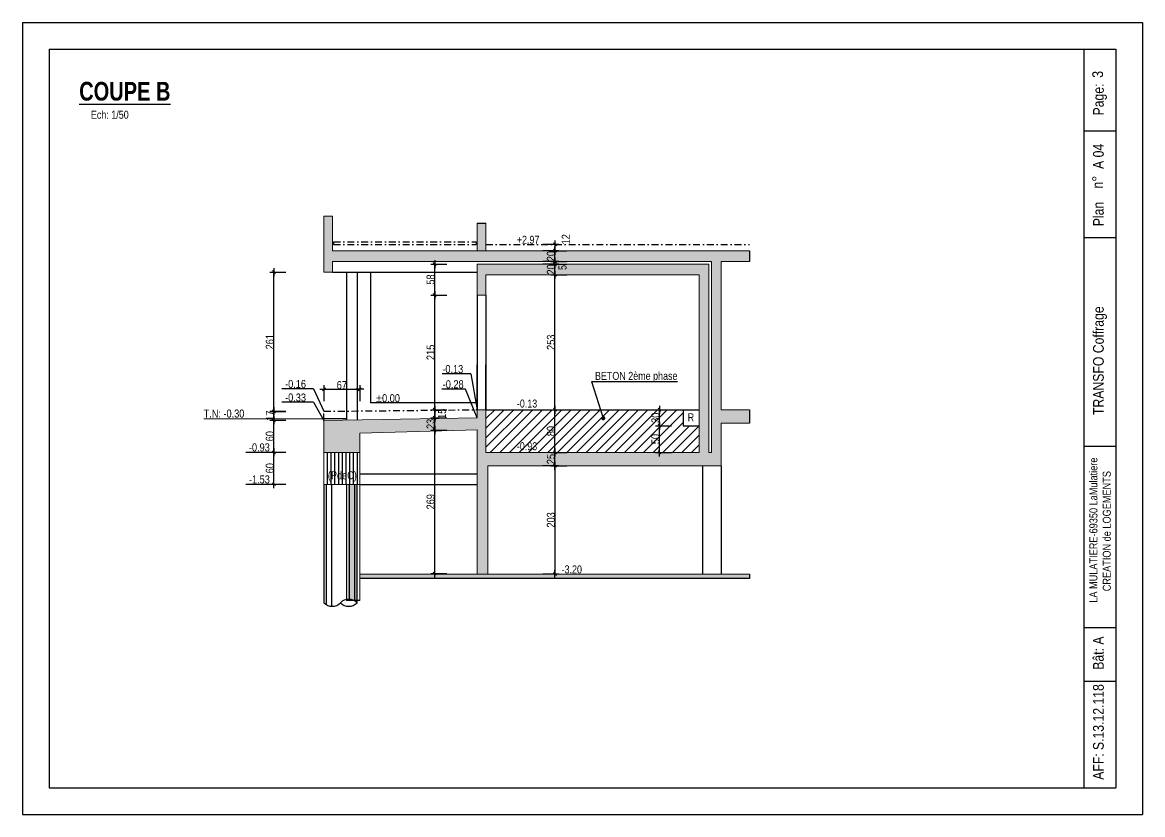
# Model space of a CAD drawing. Header units: centimetres. Extents: x 21705 to 42035, y -33238 to -31753.
# Drawn here: x 29639 to 31739, y -33238 to -31753 of the extents above; entities that cross this region are included whole.
import ezdxf
from ezdxf.enums import TextEntityAlignment as Align

# ---------------------------------------------------------------- set-up
doc = ezdxf.new("R2010")
doc.units = ezdxf.units.CM
doc.header["$LTSCALE"] = 25.4
doc.header["$PDMODE"] = 1
doc.header["$PDSIZE"] = -2
doc.linetypes.add('TIRETPTX2', pattern=[50.8, 25.4, -12.7, 0, -12.7])
for name, color, linetype in [('01_cote_gen', 4, 'Continuous'), ('01_fenetres', 171, 'Continuous'), ('01_linteaux', 2, 'Continuous'), ('01_poch_BN', 9, 'Continuous'), ('01_poch_murs', 253, 'Continuous'), ('01_resv', 32, 'Continuous'), ('01_texte', 230, 'Continuous'), ('AA_COTES', 2, 'Continuous')]:
    doc.layers.add(name, color=color, linetype=linetype)
doc.layers.add('01_murs_coup', color=5, linetype='Continuous', lineweight=60)
doc.styles.add('ARIAL NA', font='ARIALN.TTF')
doc.styles.add('impact', font='impact.ttf')
doc.styles.add('MATTE_TXT', font='arial.ttf')
doc.styles.add('STYLE2', font='ARIALN.TTF')
doc.dimstyles.new('JB50', dxfattribs={"dimscale": 0.1, "dimtxt": 150, "dimasz": 15, "dimexe": 0.1, "dimexo": 0.1, "dimgap": 0.09, "dimtad": 1, "dimdec": 1, "dimdsep": 46, "dimtxsty": 'STYLE2', "dimblk1": 'BOND_G', "dimblk2": 'BOND_D', "dimsah": 1, "dimcen": 1.5, "dimdle": 0.01, "dimse1": 1, "dimse2": 1, "dimclrd": 4, "dimclre": 2, "dimclrt": 6, "dimazin": 2, "dimtfac": 2.333333, "dimtdec": 1, "dimtix": 1, "dimtmove": 2, "dimatfit": 3, "dimldrblk": 'BOND_G', "dimfxl": 1, "dimtolj": 1, "dimtzin": 0, "dimarcsym": 0})

# ---------------------------------------------------------------- blocks, each defined once
blk = doc.blocks.new('BOND_G')
at = {"layer": 'AA_COTES', "color": 0}
for p, q in [((0, -5), (0, 15)), ((5, 0), (-5, 0)), ((1.8, 1.8), (-1.8, -1.8))]:
    blk.add_line(p, q, dxfattribs=at)
blk = doc.blocks.new('BOND_D')
at = {"layer": 'AA_COTES', "color": 0}
for p, q in [((5, 0), (-5, 0)), ((-1.8, -1.8), (1.8, 1.8)), ((0, 5), (0, -15))]:
    blk.add_line(p, q, dxfattribs=at)
blk = doc.blocks.new('*D285')
at = {"layer": '01_cote_gen', "color": 4, "lineweight": -2, "ltscale": 3, "transparency": 16777216}
blk.add_line((30637, -32557.4), (30637, -32480.4), dxfattribs=at)
at = {"layer": 'Defpoints', "color": 0, "ltscale": 3, "transparency": 16777216}
for p in [(30637, -32478.9), (30649.8, -32478.9), (30649.8, -32558.9)]:
    blk.add_point(p, dxfattribs=at)
at = {"layer": '01_cote_gen', "color": 4, "lineweight": -2, "ltscale": 3, "transparency": 16777216, "xscale": 1.5, "yscale": 1.5, "zscale": 1.5}
for name, p, rotation in [('BOND_D', (30637, -32478.9), 90), ('BOND_G', (30637, -32558.9), 270)]:
    blk.add_blockref(name, p, dxfattribs=dict(at, rotation=rotation))
at = {"layer": '01_cote_gen', "color": 6, "ltscale": 3, "transparency": 16777216, "insert": (30629.4, -32518.9), "char_height": 15, "attachment_point": 5, "rotation": 90, "style": 'STYLE2'}
blk.add_mtext('\\A1;80', dxfattribs=at)
blk = doc.blocks.new('*D286')
at = {"layer": '01_cote_gen', "color": 4, "lineweight": -2, "ltscale": 3, "transparency": 16777216}
blk.add_line((30637, -32582.4), (30637, -32560.4), dxfattribs=at)
at = {"layer": 'Defpoints', "color": 0, "ltscale": 3, "transparency": 16777216}
for p in [(30637, -32558.9), (30659.5, -32558.9), (30659.5, -32583.9)]:
    blk.add_point(p, dxfattribs=at)
at = {"layer": '01_cote_gen', "color": 4, "lineweight": -2, "ltscale": 3, "transparency": 16777216, "xscale": 1.5, "yscale": 1.5, "zscale": 1.5}
for name, p, rotation in [('BOND_D', (30637, -32558.9), 90), ('BOND_G', (30637, -32583.9), 270)]:
    blk.add_blockref(name, p, dxfattribs=dict(at, rotation=rotation))
at = {"layer": '01_cote_gen', "color": 6, "ltscale": 3, "transparency": 16777216, "insert": (30629.4, -32571.4), "char_height": 15, "attachment_point": 5, "rotation": 90, "style": 'STYLE2'}
blk.add_mtext('\\A1;25', dxfattribs=at)
blk = doc.blocks.new('*D287')
at = {"layer": '01_cote_gen', "color": 4, "lineweight": -2, "ltscale": 3, "transparency": 16777216}
blk.add_line((30637, -32585.4), (30637, -32785.4), dxfattribs=at)
at = {"layer": 'Defpoints', "color": 0, "ltscale": 3, "transparency": 16777216}
for p in [(30670.3, -32583.9), (30637, -32786.9), (30670.3, -32786.9)]:
    blk.add_point(p, dxfattribs=at)
at = {"layer": '01_cote_gen', "color": 4, "lineweight": -2, "ltscale": 3, "transparency": 16777216, "xscale": 1.5, "yscale": 1.5, "zscale": 1.5}
for name, p, rotation in [('BOND_G', (30637, -32583.9), 90), ('BOND_D', (30637, -32786.9), 270)]:
    blk.add_blockref(name, p, dxfattribs=dict(at, rotation=rotation))
at = {"layer": '01_cote_gen', "color": 6, "ltscale": 3, "transparency": 16777216, "insert": (30629.4, -32685.4), "char_height": 15, "attachment_point": 5, "rotation": 90, "style": 'STYLE2'}
blk.add_mtext('\\A1;203', dxfattribs=at)
blk = doc.blocks.new('*D235')
at = {"layer": '01_cote_gen', "color": 4, "lineweight": -2, "ltscale": 3, "transparency": 16777216}
blk.add_line((30637, -32477.4), (30637, -32227.4), dxfattribs=at)
at = {"layer": 'Defpoints', "color": 0, "ltscale": 3, "transparency": 16777216}
for p in [(30637, -32225.9), (30684.8, -32225.9), (30666, -32478.9)]:
    blk.add_point(p, dxfattribs=at)
at = {"layer": '01_cote_gen', "color": 4, "lineweight": -2, "ltscale": 3, "transparency": 16777216, "xscale": 1.5, "yscale": 1.5, "zscale": 1.5}
for name, p, rotation in [('BOND_D', (30637, -32225.9), 90), ('BOND_G', (30637, -32478.9), 270)]:
    blk.add_blockref(name, p, dxfattribs=dict(at, rotation=rotation))
at = {"layer": '01_cote_gen', "color": 6, "ltscale": 3, "transparency": 16777216, "insert": (30629.4, -32352.4), "char_height": 15, "attachment_point": 5, "rotation": 90, "style": 'STYLE2'}
blk.add_mtext('\\A1;253', dxfattribs=at)
blk = doc.blocks.new('*D288')
at = {"layer": '01_cote_gen', "color": 4, "lineweight": -2, "ltscale": 3, "transparency": 16777216}
blk.add_line((30637, -32224.4), (30637, -32207.4), dxfattribs=at)
at = {"layer": 'Defpoints', "color": 0, "ltscale": 3, "transparency": 16777216}
for p in [(30637, -32205.9), (30689.9, -32205.9), (30689.9, -32225.9)]:
    blk.add_point(p, dxfattribs=at)
at = {"layer": '01_cote_gen', "color": 4, "lineweight": -2, "ltscale": 3, "transparency": 16777216, "xscale": 1.5, "yscale": 1.5, "zscale": 1.5}
for name, p, rotation in [('BOND_D', (30637, -32205.9), 90), ('BOND_G', (30637, -32225.9), 270)]:
    blk.add_blockref(name, p, dxfattribs=dict(at, rotation=rotation))
at = {"layer": '01_cote_gen', "color": 6, "ltscale": 3, "transparency": 16777216, "insert": (30629.4, -32215.9), "char_height": 15, "attachment_point": 5, "rotation": 90, "style": 'STYLE2'}
blk.add_mtext('\\A1;20', dxfattribs=at)
blk = doc.blocks.new('*D289')
at = {"layer": '01_cote_gen', "color": 4, "lineweight": -2, "ltscale": 3, "transparency": 16777216}
blk.add_line((30637, -32202.4), (30637, -32204.4), dxfattribs=at)
at = {"layer": 'Defpoints', "color": 0, "ltscale": 3, "transparency": 16777216}
for p in [(30637, -32205.9), (30676.7, -32200.9), (30676.7, -32205.9)]:
    blk.add_point(p, dxfattribs=at)
at = {"layer": '01_cote_gen', "color": 4, "lineweight": -2, "ltscale": 3, "transparency": 16777216, "xscale": 1.5, "yscale": 1.5, "zscale": 1.5}
for name, p, rotation in [('BOND_G', (30637, -32200.9), 90), ('BOND_D', (30637, -32205.9), 270)]:
    blk.add_blockref(name, p, dxfattribs=dict(at, rotation=rotation))
at = {"layer": '01_cote_gen', "color": 6, "ltscale": 3, "transparency": 16777216, "insert": (30651.2, -32212.3), "char_height": 15, "attachment_point": 5, "rotation": 90, "style": 'STYLE2'}
blk.add_mtext('\\A1;5', dxfattribs=at)
blk = doc.blocks.new('*D290')
at = {"layer": '01_cote_gen', "color": 4, "lineweight": -2, "ltscale": 3, "transparency": 16777216}
blk.add_line((30637, -32199.4), (30637, -32182.4), dxfattribs=at)
at = {"layer": 'Defpoints', "color": 0, "ltscale": 3, "transparency": 16777216}
for p in [(30637, -32180.9), (30681.7, -32180.9), (30681.7, -32200.9)]:
    blk.add_point(p, dxfattribs=at)
at = {"layer": '01_cote_gen', "color": 4, "lineweight": -2, "ltscale": 3, "transparency": 16777216, "xscale": 1.5, "yscale": 1.5, "zscale": 1.5}
for name, p, rotation in [('BOND_D', (30637, -32180.9), 90), ('BOND_G', (30637, -32200.9), 270)]:
    blk.add_blockref(name, p, dxfattribs=dict(at, rotation=rotation))
at = {"layer": '01_cote_gen', "color": 6, "ltscale": 3, "transparency": 16777216, "insert": (30629.4, -32190.9), "char_height": 15, "attachment_point": 5, "rotation": 90, "style": 'STYLE2'}
blk.add_mtext('\\A1;20', dxfattribs=at)
blk = doc.blocks.new('*D291')
at = {"layer": '01_cote_gen', "color": 4, "lineweight": -2, "ltscale": 3, "transparency": 16777216}
blk.add_line((30637, -32170.4), (30637, -32179.4), dxfattribs=at)
at = {"layer": 'Defpoints', "color": 0, "ltscale": 3, "transparency": 16777216}
for p in [(30641.7, -32168.9), (30637, -32180.9), (30641.7, -32180.9)]:
    blk.add_point(p, dxfattribs=at)
at = {"layer": '01_cote_gen', "color": 4, "lineweight": -2, "ltscale": 3, "transparency": 16777216, "xscale": 1.5, "yscale": 1.5, "zscale": 1.5}
for name, p, rotation in [('BOND_G', (30637, -32168.9), 90), ('BOND_D', (30637, -32180.9), 270)]:
    blk.add_blockref(name, p, dxfattribs=dict(at, rotation=rotation))
at = {"layer": '01_cote_gen', "color": 6, "ltscale": 3, "transparency": 16777216, "insert": (30657.2, -32159.4), "char_height": 15, "attachment_point": 5, "rotation": 90, "style": 'STYLE2'}
blk.add_mtext('\\A1;12', dxfattribs=at)
blk = doc.blocks.new('*D292')
at = {"layer": '01_cote_gen', "color": 4, "lineweight": -2, "ltscale": 3, "transparency": 16777216}
blk.add_line((30411.6, -32477.4), (30411.6, -32265.4), dxfattribs=at)
at = {"layer": 'Defpoints', "color": 0, "ltscale": 3, "transparency": 16777216}
for p in [(30411.6, -32263.9), (30454, -32263.9), (30454, -32478.9)]:
    blk.add_point(p, dxfattribs=at)
at = {"layer": '01_cote_gen', "color": 4, "lineweight": -2, "ltscale": 3, "transparency": 16777216, "xscale": 1.5, "yscale": 1.5, "zscale": 1.5}
for name, p, rotation in [('BOND_D', (30411.6, -32263.9), 90), ('BOND_G', (30411.6, -32478.9), 270)]:
    blk.add_blockref(name, p, dxfattribs=dict(at, rotation=rotation))
at = {"layer": '01_cote_gen', "color": 6, "ltscale": 3, "transparency": 16777216, "insert": (30403.9, -32371.4), "char_height": 15, "attachment_point": 5, "rotation": 90, "style": 'STYLE2'}
blk.add_mtext('\\A1;215', dxfattribs=at)
blk = doc.blocks.new('*D293')
at = {"layer": '01_cote_gen', "color": 4, "lineweight": -2, "ltscale": 3, "transparency": 16777216}
blk.add_line((30411.6, -32262.4), (30411.6, -32207.4), dxfattribs=at)
at = {"layer": 'Defpoints', "color": 0, "ltscale": 3, "transparency": 16777216}
for p in [(30411.6, -32205.9), (30454.8, -32205.9), (30462, -32263.9)]:
    blk.add_point(p, dxfattribs=at)
at = {"layer": '01_cote_gen', "color": 4, "lineweight": -2, "ltscale": 3, "transparency": 16777216, "xscale": 1.5, "yscale": 1.5, "zscale": 1.5}
for name, p, rotation in [('BOND_D', (30411.6, -32205.9), 90), ('BOND_G', (30411.6, -32263.9), 270)]:
    blk.add_blockref(name, p, dxfattribs=dict(at, rotation=rotation))
at = {"layer": '01_cote_gen', "color": 6, "ltscale": 3, "transparency": 16777216, "insert": (30403.9, -32234.9), "char_height": 15, "attachment_point": 5, "rotation": 90, "style": 'STYLE2'}
blk.add_mtext('\\A1;58', dxfattribs=at)
blk = doc.blocks.new('*D294')
at = {"layer": '01_cote_gen', "color": 4, "lineweight": -2, "ltscale": 3, "transparency": 16777216}
blk.add_line((30833, -32557.4), (30833, -32510.4), dxfattribs=at)
at = {"layer": 'Defpoints', "color": 0, "ltscale": 3, "transparency": 16777216}
for p in [(30833, -32508.9), (30877.3, -32508.9), (30884.2, -32558.9)]:
    blk.add_point(p, dxfattribs=at)
at = {"layer": '01_cote_gen', "color": 4, "lineweight": -2, "ltscale": 3, "transparency": 16777216, "xscale": 1.5, "yscale": 1.5, "zscale": 1.5}
for name, p, rotation in [('BOND_D', (30833, -32508.9), 90), ('BOND_G', (30833, -32558.9), 270)]:
    blk.add_blockref(name, p, dxfattribs=dict(at, rotation=rotation))
at = {"layer": '01_cote_gen', "color": 6, "ltscale": 3, "transparency": 16777216, "insert": (30825.3, -32533.9), "char_height": 15, "attachment_point": 5, "rotation": 90, "style": 'STYLE2'}
blk.add_mtext('\\A1;50', dxfattribs=at)
blk = doc.blocks.new('*D295')
at = {"layer": '01_cote_gen', "color": 4, "lineweight": -2, "ltscale": 3, "transparency": 16777216}
blk.add_line((30833, -32507.4), (30833, -32480.4), dxfattribs=at)
at = {"layer": 'Defpoints', "color": 0, "ltscale": 3, "transparency": 16777216}
for p in [(30833, -32478.9), (30848.2, -32478.9), (30848.2, -32508.9)]:
    blk.add_point(p, dxfattribs=at)
at = {"layer": '01_cote_gen', "color": 4, "lineweight": -2, "ltscale": 3, "transparency": 16777216, "xscale": 1.5, "yscale": 1.5, "zscale": 1.5}
for name, p, rotation in [('BOND_D', (30833, -32478.9), 90), ('BOND_G', (30833, -32508.9), 270)]:
    blk.add_blockref(name, p, dxfattribs=dict(at, rotation=rotation))
at = {"layer": '01_cote_gen', "color": 6, "ltscale": 3, "transparency": 16777216, "insert": (30825.3, -32493.9), "char_height": 15, "attachment_point": 5, "rotation": 90, "style": 'STYLE2'}
blk.add_mtext('\\A1;30', dxfattribs=at)
blk = doc.blocks.new('*D327')
at = {"layer": '01_poch_murs', "color": 4, "lineweight": -2, "transparency": 16777216}
blk.add_line((30110.1, -32497), (30110.1, -32483), dxfattribs=at)
at = {"layer": 'Defpoints', "color": 0, "transparency": 16777216}
for p in [(30110.1, -32481.5), (30173.7, -32481.5), (30132.6, -32498.5)]:
    blk.add_point(p, dxfattribs=at)
at = {"layer": '01_poch_murs', "color": 4, "lineweight": -2, "transparency": 16777216, "xscale": 1.5, "yscale": 1.5, "zscale": 1.5}
for name, p, rotation in [('BOND_D', (30110.1, -32481.5), 90), ('BOND_G', (30110.1, -32498.5), 270)]:
    blk.add_blockref(name, p, dxfattribs=dict(at, rotation=rotation))
at = {"layer": '01_poch_murs', "color": 6, "transparency": 16777216, "insert": (30102.5, -32490), "char_height": 15, "attachment_point": 5, "rotation": 90, "style": 'STYLE2'}
blk.add_mtext('\\A1;17', dxfattribs=at)
blk = doc.blocks.new('*D324')
at = {"layer": '01_cote_gen', "color": 4, "lineweight": -2, "transparency": 16777216}
blk.add_line((30411.6, -32515.4), (30411.6, -32495.4), dxfattribs=at)
at = {"layer": 'Defpoints', "color": 0, "transparency": 16777216}
for p in [(30411.6, -32493.9), (30433.2, -32493.9), (30428.9, -32516.9)]:
    blk.add_point(p, dxfattribs=at)
at = {"layer": '01_cote_gen', "color": 4, "lineweight": -2, "transparency": 16777216, "xscale": 1.5, "yscale": 1.5, "zscale": 1.5}
for name, p, rotation in [('BOND_D', (30411.6, -32493.9), 90), ('BOND_G', (30411.6, -32516.9), 270)]:
    blk.add_blockref(name, p, dxfattribs=dict(at, rotation=rotation))
at = {"layer": '01_cote_gen', "color": 6, "transparency": 16777216, "insert": (30403.9, -32505.4), "char_height": 15, "attachment_point": 5, "rotation": 90, "style": 'STYLE2'}
blk.add_mtext('\\A1;23', dxfattribs=at)
blk = doc.blocks.new('*D325')
at = {"layer": '01_cote_gen', "color": 4, "lineweight": -2, "transparency": 16777216}
blk.add_line((30411.6, -32492.4), (30411.6, -32480.4), dxfattribs=at)
at = {"layer": 'Defpoints', "color": 0, "transparency": 16777216}
for p in [(30411.6, -32478.9), (30423, -32478.9), (30423, -32493.9)]:
    blk.add_point(p, dxfattribs=at)
at = {"layer": '01_cote_gen', "color": 4, "lineweight": -2, "transparency": 16777216, "xscale": 1.5, "yscale": 1.5, "zscale": 1.5}
for name, p, rotation in [('BOND_D', (30411.6, -32478.9), 90), ('BOND_G', (30411.6, -32493.9), 270)]:
    blk.add_blockref(name, p, dxfattribs=dict(at, rotation=rotation))
at = {"layer": '01_cote_gen', "color": 6, "transparency": 16777216, "insert": (30425.3, -32486.5), "char_height": 15, "attachment_point": 5, "rotation": 90, "style": 'STYLE2'}
blk.add_mtext('\\A1;15', dxfattribs=at)
blk = doc.blocks.new('*D328')
at = {"layer": '01_cote_gen', "color": 4, "lineweight": -2, "transparency": 16777216}
blk.add_line((30110.1, -32617), (30110.1, -32560), dxfattribs=at)
at = {"layer": 'Defpoints', "color": 0, "transparency": 16777216}
for p in [(30110.1, -32558.5), (30173.7, -32558.5), (30173.7, -32618.5)]:
    blk.add_point(p, dxfattribs=at)
at = {"layer": '01_cote_gen', "color": 4, "lineweight": -2, "transparency": 16777216, "xscale": 1.5, "yscale": 1.5, "zscale": 1.5}
for name, p, rotation in [('BOND_D', (30110.1, -32558.5), 90), ('BOND_G', (30110.1, -32618.5), 270)]:
    blk.add_blockref(name, p, dxfattribs=dict(at, rotation=rotation))
at = {"layer": '01_cote_gen', "color": 6, "transparency": 16777216, "insert": (30102.4, -32588.5), "char_height": 15, "attachment_point": 5, "rotation": 90, "style": 'STYLE2'}
blk.add_mtext('\\A1;60', dxfattribs=at)
blk = doc.blocks.new('*D326')
at = {"layer": '01_cote_gen', "color": 4, "lineweight": -2, "transparency": 16777216}
blk.add_line((30110.1, -32557), (30110.1, -32500), dxfattribs=at)
at = {"layer": 'Defpoints', "color": 0, "transparency": 16777216}
for p in [(30110.1, -32498.5), (30173.7, -32498.5), (30173.7, -32558.5)]:
    blk.add_point(p, dxfattribs=at)
at = {"layer": '01_cote_gen', "color": 4, "lineweight": -2, "transparency": 16777216, "xscale": 1.5, "yscale": 1.5, "zscale": 1.5}
for name, p, rotation in [('BOND_D', (30110.1, -32498.5), 90), ('BOND_G', (30110.1, -32558.5), 270)]:
    blk.add_blockref(name, p, dxfattribs=dict(at, rotation=rotation))
at = {"layer": '01_cote_gen', "color": 6, "transparency": 16777216, "insert": (30102.4, -32528.5), "char_height": 15, "attachment_point": 5, "rotation": 90, "style": 'STYLE2'}
blk.add_mtext('\\A1;60', dxfattribs=at)
blk = doc.blocks.new('*D329')
at = {"layer": '01_murs_coup', "color": 4, "linetype": 'Continuous', "lineweight": -2, "transparency": 16777216}
blk.add_line((30205.4, -32440.5), (30269.4, -32440.5), dxfattribs=at)
at = {"layer": 'Defpoints', "color": 0, "linetype": 'Continuous', "transparency": 16777216}
for p in [(30270.9, -32440.5), (30203.9, -32507.8), (30270.9, -32522.9)]:
    blk.add_point(p, dxfattribs=at)
at = {"layer": '01_murs_coup', "color": 4, "linetype": 'Continuous', "lineweight": -2, "transparency": 16777216, "xscale": 1.5, "yscale": 1.5, "zscale": 1.5, "rotation": 180}
blk.add_blockref('BOND_G', (30203.9, -32440.5), dxfattribs=at)
at = {"layer": '01_murs_coup', "color": 4, "linetype": 'Continuous', "lineweight": -2, "transparency": 16777216, "xscale": 1.5, "yscale": 1.5, "zscale": 1.5}
blk.add_blockref('BOND_D', (30270.9, -32440.5), dxfattribs=at)
at = {"layer": '01_murs_coup', "color": 6, "linetype": 'Continuous', "lineweight": 5, "transparency": 16777216, "insert": (30237.4, -32432.8), "char_height": 15, "attachment_point": 5, "style": 'STYLE2'}
blk.add_mtext('\\A1;67', dxfattribs=at)
blk = doc.blocks.new('*D330')
at = {"layer": '01_resv', "color": 4, "lineweight": -2, "ltscale": 0.5, "transparency": 16777216}
blk.add_line((30110.1, -32480.4), (30110.1, -32222.4), dxfattribs=at)
at = {"layer": 'Defpoints', "color": 0, "ltscale": 0.5, "transparency": 16777216}
for p in [(30110.1, -32220.9), (30211.9, -32220.9), (30203.9, -32481.9)]:
    blk.add_point(p, dxfattribs=at)
at = {"layer": '01_resv', "color": 4, "lineweight": -2, "ltscale": 0.5, "transparency": 16777216, "xscale": 1.5, "yscale": 1.5, "zscale": 1.5}
for name, p, rotation in [('BOND_D', (30110.1, -32220.9), 90), ('BOND_G', (30110.1, -32481.9), 270)]:
    blk.add_blockref(name, p, dxfattribs=dict(at, rotation=rotation))
at = {"layer": '01_resv', "color": 6, "ltscale": 0.5, "transparency": 16777216, "insert": (30102.4, -32351.4), "char_height": 15, "attachment_point": 5, "rotation": 90, "style": 'STYLE2'}
blk.add_mtext('\\A1;261', dxfattribs=at)
blk = doc.blocks.new('*D331')
at = {"layer": '01_resv', "color": 4, "lineweight": -2, "ltscale": 0.5, "transparency": 16777216}
blk.add_line((30411.6, -32784.4), (30411.6, -32518.4), dxfattribs=at)
at = {"layer": 'Defpoints', "color": 0, "ltscale": 0.5, "transparency": 16777216}
for p in [(30411.6, -32516.9), (30491.3, -32516.9), (30491.3, -32785.9)]:
    blk.add_point(p, dxfattribs=at)
at = {"layer": '01_resv', "color": 4, "lineweight": -2, "ltscale": 0.5, "transparency": 16777216, "xscale": 1.5, "yscale": 1.5, "zscale": 1.5}
for name, p, rotation in [('BOND_D', (30411.6, -32516.9), 90), ('BOND_G', (30411.6, -32785.9), 270)]:
    blk.add_blockref(name, p, dxfattribs=dict(at, rotation=rotation))
at = {"layer": '01_resv', "color": 6, "ltscale": 0.5, "transparency": 16777216, "insert": (30403.9, -32651.4), "char_height": 15, "attachment_point": 5, "rotation": 90, "style": 'STYLE2'}
blk.add_mtext('\\A1;269', dxfattribs=at)

msp = doc.modelspace()

# ---------------------------------------------------------------- hatches: boundary and pattern name
at = {"layer": '01_poch_BN', "ltscale": 0.5}
h = msp.add_hatch(color=256, dxfattribs=at)
h.dxf.hatch_style = 1
h.paths.add_polyline_path([(30802.04, -32180.87), (30219.94, -32180.87), (30219.94, -32115.87), (30203.94, -32115.87), (30203.94, -32220.87), (30219.94, -32220.87), (30219.94, -32200.87), (30802.04, -32200.87)])
h.paths.add_polyline_path([(30507.33, -32128.87), (30491.33, -32128.87), (30491.33, -32180.87), (30507.33, -32180.87)], flags=17)
h.paths.add_polyline_path([(30802.04, -32205.87), (30491.33, -32205.87), (30491.33, -32263.87), (30507.33, -32263.87), (30507.33, -32225.87), (30802.04, -32225.87)])
h.paths.add_polyline_path([(30644.9, -32228.99), (30644.9, -32202.38), (30613.67, -32202.38), (30613.67, -32228.99)], flags=9)
h.paths.add_polyline_path([(30666.73, -32220.79), (30666.73, -32203.73), (30635.5, -32203.73), (30635.5, -32220.79)], flags=24)
h = msp.add_hatch(color=256, dxfattribs=at)
h.dxf.hatch_style = 1
h.paths.add_polyline_path([(31001.5, -32180.87), (30802.04, -32180.87), (30802.04, -32200.87), (30930.38, -32200.87), (30930.38, -32327.85), (30948.38, -32327.85), (30948.38, -32200.87), (31001.5, -32200.87)])
h.paths.add_polyline_path([(30925.33, -32205.87), (30802.04, -32205.87), (30802.04, -32225.87), (30907.33, -32225.87), (30907.33, -32327.85), (30925.33, -32327.85)], flags=17)
h = msp.add_hatch(color=256, dxfattribs=at)
h.dxf.hatch_style = 1
h.paths.add_polyline_path([(30948.38, -32503.87), (31001.5, -32503.87), (31001.5, -32478.87), (30948.38, -32478.87), (30948.38, -32327.85), (30930.38, -32327.85), (30930.38, -32558.87), (30925.33, -32558.87), (30925.33, -32327.85), (30907.33, -32327.85), (30907.33, -32558.87), (30792.26, -32558.87), (30792.26, -32583.87), (30948.38, -32583.87)])
h = msp.add_hatch(color=256, dxfattribs=at)
h.dxf.hatch_style = 1
h.paths.add_polyline_path([(30611.72, -32558.87), (30507.33, -32558.87), (30507.33, -32478.87), (30491.33, -32478.87), (30491.33, -32493.87), (30453.57, -32494.52), (30453.15, -32517.91), (30491.33, -32516.87), (30491.33, -32674.67), (30511.33, -32674.67), (30511.33, -32583.87), (30611.72, -32583.87)])
h = msp.add_hatch(color=256, dxfattribs=at)
h.dxf.hatch_style = 1
h.paths.add_polyline_path([(30453.57, -32494.52), (30203.94, -32498.87), (30203.94, -32558.87), (30270.94, -32558.87), (30270.94, -32522.87), (30453.15, -32517.91)])
h.paths.add_polyline_path([(30260.94, -32618.87), (30250.94, -32618.87), (30250.94, -32834.18, -0.1036878), (30259.58, -32836.2), (30260.94, -32836.2)])
h.paths.add_polyline_path([(30250.94, -32618.87), (30245.94, -32618.87), (30245.94, -32834.64, -0.058271), (30250.94, -32834.18)])
h.paths.add_polyline_path([(30265.94, -32618.87), (30260.94, -32618.87), (30260.94, -32836.2), (30265.94, -32836.2)])
h = msp.add_hatch(color=256, dxfattribs=at)
h.dxf.hatch_style = 1
h.paths.add_polyline_path([(30792.26, -32558.87), (30611.72, -32558.87), (30611.72, -32583.87), (30792.26, -32583.87)])
h.paths.add_polyline_path([(30644.9, -32584.56), (30644.9, -32557.94), (30613.67, -32557.94), (30613.67, -32584.56)], flags=9)
h = msp.add_hatch(color=256, dxfattribs=at)
h.dxf.hatch_style = 1
h.paths.add_polyline_path([(30511.33, -32674.67), (30491.33, -32674.67), (30491.33, -32786.87), (30511.33, -32786.87)])
at = {"layer": '01_poch_BN', "ltscale": 3}
h = msp.add_hatch(color=256, dxfattribs=at)
h.dxf.hatch_style = 1
h.paths.add_polyline_path([(31001.5, -32786.87), (30270.94, -32786.87), (30270.94, -32795.52), (31001.5, -32795.52)])
at = {"layer": '01_poch_murs', "ltscale": 3}
h = msp.add_hatch(dxfattribs=at)
h.set_pattern_fill('ANSI31', color=256, scale=4)
h.set_pattern_definition([(45, (2910.872, -6874.946), (-8.980256, 8.980256), [])])
h.paths.add_polyline_path([(30907.33, -32508.87), (30877.33, -32508.87), (30877.33, -32478.87), (30507.33, -32478.87), (30507.33, -32558.87), (30907.33, -32558.87)])
h.paths.add_polyline_path([(30644.9, -32532.09), (30644.9, -32505.48), (30613.67, -32505.48), (30613.67, -32532.09)], flags=24)
h.paths.add_polyline_path([(30840.87, -32547.09), (30840.87, -32520.48), (30809.64, -32520.48), (30809.64, -32547.09)], flags=24)
h.paths.add_polyline_path([(30840.87, -32507.09), (30840.87, -32480.48), (30809.64, -32480.48), (30809.64, -32507.09)], flags=24)
h.paths.add_polyline_path([(30561.69, -32558.98), (30607.56, -32558.98), (30607.56, -32535.99), (30561.69, -32535.99)], flags=9)

# ---------------------------------------------------------------- linework, layer by layer
at = {"layer": '01_fenetres', "ltscale": 30}
for p, q in [((29688.6, -31802.82), (31688.6, -31802.82)), ((29688.6, -31802.82), (29688.6, -33187.82)), ((31628.6, -31802.82), (31688.6, -31802.82)), ((31628.6, -31802.82), (31628.6, -33187.82)), ((31688.6, -31802.82), (31688.6, -33187.82)), ((31688.6, -31802.82), (31688.6, -33187.82)), ((31688.6, -31956.96), (31628.6, -31956.96)), ((31688.6, -32156.96), (31628.6, -32156.96)), ((31628.6, -32547.15), (31688.6, -32547.15)), ((31628.6, -32887.32), (31688.6, -32887.32)), ((31628.6, -32987.82), (31688.6, -32987.82)), ((29688.6, -33187.82), (31688.6, -33187.82))]:
    msp.add_line(p, q, dxfattribs=at)
at = {"layer": '01_linteaux', "linetype": 'TIRETPTX2', "ltscale": 0.02}
for p, q in [((30221.94, -32163.87), (30489.33, -32163.87)), ((30221.94, -32163.87), (30221.94, -32168.87)), ((30221.94, -32168.87), (30489.33, -32168.87)), ((30489.33, -32163.87), (30489.33, -32168.87)), ((30507.33, -32168.87), (31001.5, -32168.87)), ((30203.94, -32481.87), (30491.33, -32478.87)), ((30203.94, -32498.87), (30203.94, -32481.87)), ((30203.94, -32495.87), (30203.94, -32488.87))]:
    msp.add_line(p, q, dxfattribs=at)
at = {"layer": '01_linteaux', "linetype": 'Continuous'}
for p, q in [((30219.94, -32220.87), (30491.33, -32220.87)), ((30246.33, -32220.87), (30246.33, -32498.13)), ((30266.33, -32220.87), (30266.33, -32497.78)), ((30291.33, -32220.87), (30291.33, -32465.87)), ((30491.33, -32263.87), (30491.33, -32478.87)), ((30507.33, -32263.87), (30507.33, -32478.87)), ((30491.33, -32478.87), (30491.33, -32394.6)), ((30507.33, -32478.87), (30507.33, -32394.6)), ((30491.33, -32465.87), (30291.33, -32465.87)), ((30507.33, -32478.87), (30877.33, -32478.87)), ((30507.33, -32478.87), (30512.33, -32478.87)), ((30877.33, -32478.87), (30877.33, -32508.87)), ((30877.33, -32478.87), (30907.33, -32478.87)), ((30245.94, -32495.87), (30203.94, -32495.87)), ((30877.33, -32508.87), (30907.33, -32508.87)), ((30913.38, -32583.87), (30913.38, -32786.87)), ((30948.38, -32583.87), (30948.38, -32786.87)), ((30203.94, -32618.87), (30203.94, -32836.2))]:
    msp.add_line(p, q, dxfattribs=at)
at = {"layer": '01_linteaux'}
for p, q in [((30270.94, -32598.87), (30491.33, -32598.87)), ((30203.94, -32618.87), (30203.94, -32840.72)), ((30265.94, -32840.72), (30265.94, -32618.87)), ((30265.94, -32840.72), (30265.94, -32618.87)), ((30270.94, -32618.87), (30491.33, -32618.87))]:
    msp.add_line(p, q, dxfattribs=at)
for centre, start, end in [((30219.44, -32825.65), 224.19387, 315.80613), ((30250.44, -32855.79), 44.19387, 135.80613), ((30250.44, -32855.79), 44.19387, 135.80613), ((30250.44, -32825.65), 224.19387, 315.80613)]:
    msp.add_arc(centre, 21.62, start, end, dxfattribs=at)
at = {"layer": '01_murs_coup', "linetype": 'Continuous', "lineweight": 5}
for p, q in [((30203.94, -32115.87), (30219.94, -32115.87)), ((30203.94, -32115.87), (30203.94, -32220.87)), ((30219.94, -32115.87), (30219.94, -32180.87)), ((30491.33, -32180.87), (30491.33, -32128.87)), ((30507.33, -32180.87), (30507.33, -32128.87)), ((30219.94, -32180.87), (31001.5, -32180.87)), ((30219.94, -32200.87), (30930.38, -32200.87)), ((30219.94, -32200.87), (30219.94, -32220.87)), ((30491.33, -32205.87), (30491.33, -32263.87)), ((30491.33, -32205.87), (30925.33, -32205.87)), ((30925.33, -32205.87), (30925.33, -32558.87)), ((30930.38, -32200.87), (30930.38, -32558.87)), ((30948.38, -32200.87), (30948.38, -32478.87)), ((30948.38, -32200.87), (31001.5, -32200.87)), ((30203.94, -32220.87), (30219.94, -32220.87)), ((30507.33, -32225.87), (30507.33, -32263.87)), ((30507.33, -32225.87), (30907.33, -32225.87)), ((30907.33, -32225.87), (30907.33, -32558.87)), ((30491.33, -32263.87), (30507.33, -32263.87)), ((30491.33, -32478.87), (30507.33, -32478.87)), ((30491.33, -32478.87), (30491.33, -32493.87)), ((30491.33, -32478.87), (30507.33, -32478.87)), ((30507.33, -32478.87), (30507.33, -32558.87)), ((30507.33, -32478.87), (30507.33, -32558.87)), ((30948.38, -32478.87), (31001.5, -32478.87)), ((30203.94, -32495.87), (29978.76, -32495.87)), ((30203.94, -32495.87), (30045.46, -32495.87)), ((30203.94, -32498.87), (30491.33, -32493.87)), ((30203.94, -32618.87), (30203.94, -32498.87)), ((30948.38, -32503.87), (31001.5, -32503.87)), ((30948.38, -32583.87), (30948.38, -32503.87)), ((30270.94, -32522.87), (30491.33, -32516.87)), ((30270.94, -32558.87), (30270.94, -32522.87)), ((30491.33, -32516.87), (30491.33, -32786.87)), ((30270.94, -32558.87), (30203.94, -32558.87)), ((30270.94, -32618.87), (30270.94, -32558.87)), ((30507.33, -32558.87), (30907.33, -32558.87)), ((30925.33, -32558.87), (30930.38, -32558.87)), ((30511.33, -32583.87), (30948.38, -32583.87)), ((30511.33, -32583.87), (30511.33, -32786.87)), ((30270.94, -32618.87), (30203.94, -32618.87)), ((30245.94, -32618.87), (30245.94, -32836.2)), ((30270.94, -32618.87), (30270.94, -32836.2)), ((30270.94, -32786.87), (31001.5, -32786.87))]:
    msp.add_line(p, q, dxfattribs=at)
at = {"layer": '01_poch_BN', "ltscale": 3}
for p, q in [((30491.33, -32128.87), (30507.33, -32128.87)), ((31001.5, -32180.87), (31001.5, -32200.87)), ((31001.5, -32478.87), (31001.5, -32503.87)), ((31001.5, -32795.52), (30270.94, -32795.52)), ((31001.5, -32786.87), (31001.5, -32795.52)), ((30270.94, -32836.2), (30245.94, -32836.2)), ((30270.94, -32836.2), (30245.94, -32836.2)), ((30270.94, -32836.2), (30245.94, -32836.2))]:
    msp.add_line(p, q, dxfattribs=at)
at = {"layer": '01_poch_murs'}
for p, q in [((30210.57, -32618.87), (30210.57, -32558.87)), ((30217.57, -32618.87), (30217.57, -32558.87)), ((30224.57, -32618.87), (30224.57, -32558.87)), ((30231.57, -32618.87), (30231.57, -32558.87)), ((30238.57, -32618.87), (30238.57, -32558.87)), ((30245.57, -32618.87), (30245.57, -32558.87)), ((30252.57, -32618.87), (30252.57, -32558.87)), ((30259.57, -32618.87), (30259.57, -32558.87)), ((30266.57, -32618.87), (30266.57, -32558.87)), ((30208.94, -32844.55), (30208.94, -32618.87)), ((30218.94, -32847.26), (30218.94, -32618.87)), ((30250.94, -32618.87), (30250.94, -32834.18)), ((30250.94, -32618.87), (30250.94, -32834.18)), ((30260.94, -32618.87), (30260.94, -32836.89)), ((30260.94, -32618.87), (30260.94, -32836.89))]:
    msp.add_line(p, q, dxfattribs=at)
at = {"layer": '01_texte', "ltscale": 30}
for p, q in [((29638.6, -31752.82), (29638.6, -33237.82)), ((29638.6, -31752.82), (31738.6, -31752.82)), ((31738.6, -31752.82), (31738.6, -33237.82)), ((29638.6, -33237.82), (31738.6, -33237.82))]:
    msp.add_line(p, q, dxfattribs=at)
at = {"layer": '01_texte'}
for p, q in [((30479.3, -32411.59), (30425.32, -32411.59)), ((30479.3, -32411.59), (30491.33, -32478.87)), ((30184.56, -32439.55), (30125.24, -32439.55)), ((30184.56, -32439.55), (30203.94, -32481.87)), ((30469, -32440.12), (30424.79, -32440.12)), ((30491.33, -32493.87), (30469, -32440.12)), ((30705.47, -32426.15), (30866.6, -32426.15)), ((30705.47, -32426.15), (30727.37, -32494.68)), ((30184.56, -32464.95), (30125.24, -32464.95)), ((30184.56, -32464.95), (30203.94, -32498.87)), ((30057.4, -32558.45), (30102.56, -32558.45)), ((30057.4, -32618.45), (30102.56, -32618.45))]:
    msp.add_line(p, q, dxfattribs=at)
at = {"layer": '01_texte', "const_width": 4}
msp.add_lwpolyline([(30725.37, -32494.68, 1), (30729.37, -32494.68, 1)], format="xyb", close=True, dxfattribs=at)

# ---------------------------------------------------------------- texts
at = {"layer": '01_texte', "style": 'STYLE2'}
for s, height, p in [('3', 20, (31664.31, -31856.56)), ('Page:', 20, (31665.75, -31927.24)), (' A 04', 20, (31665.75, -32033.88)), ('n%%D', 20, (31664.31, -32064.23)), ('Plan', 20, (31665.75, -32134.91)), ('TRANSFO Coffrage', 20, (31665.75, -32488.78)), ('LA MULATIERE-69350 LaMulatiere', 15, (31653.88, -32840.63)), ('CREATION de LOGEMENTS', 15, (31678.88, -32819.14)), ('Bât: A', 20, (31665.75, -32966.36)), ('S.13.12.118', 20, (31665.75, -33116.86)), ('AFF:', 20, (31665.75, -33172.53))]:
    msp.add_text(s, height=height, rotation=90, dxfattribs=at).set_placement(p)
at = {"layer": '01_texte'}
for s, height, style, p in [('%%UCOUPE B', 35, 'impact', (29830.59, -31909.86)), ('-0.13', 15, 'ARIAL NA', (30445.39, -32414.62)), ('-0.16', 15, 'ARIAL NA', (30150.65, -32442.58)), ('-0.28', 15, 'ARIAL NA', (30446.17, -32443.14)), ('-0.33', 15, 'ARIAL NA', (30150.65, -32467.97)), ('%%P0.00', 15, 'ARIAL NA', (30323.86, -32469.32)), ('T.N: -0.30', 15, 'ARIAL NA', (30016.51, -32498.07)), ('-0.93', 15, 'ARIAL NA', (30082.82, -32561.48)), ('-1.53', 15, 'ARIAL NA', (30082.82, -32621.48)), ('(PdeC)', 15, 'ARIAL NA', (30238.42, -32613.74))]:
    msp.add_text(s, height=height, dxfattribs=dict(at, style=style)).set_placement(p, align=Align.BOTTOM_CENTER)
at = {"layer": '01_texte', "style": 'MATTE_TXT', "width": 0.8}
for s, p in [('Ech: 1/50', (29802.46, -31937.88)), ('+2.97', (30586.68, -32172.23)), ('BETON 2ème phase', (30789.29, -32427.45)), ('-0.13', (30584.62, -32479.32)), ('R', (30891.8, -32505.04)), ('-0.93', (30584.62, -32559.32)), ('-3.20', (30668.5, -32790.2))]:
    msp.add_text(s, height=15, dxfattribs=at).set_placement(p, align=Align.BOTTOM_CENTER)

# ---------------------------------------------------------------- dimensions: what is measured, and where the dimension line sits
at = {"layer": '01_cote_gen', "ltscale": 3}
for base, p1, p2, picture, middle in [((30637.03, -32180.87), (30641.65, -32168.87), (30641.65, -32180.87), '*D291', (30657.2, -32159.42)), ((30637.03, -32205.87), (30676.69, -32200.87), (30676.69, -32205.87), '*D289', (30651.2, -32212.27))]:
    dim = msp.add_linear_dim(base=base, p1=p1, p2=p2, angle=90, dimstyle='JB50', dxfattribs=at)
    dim.commit()
    dim.dimension.update_dxf_attribs({"geometry": picture, "text_midpoint": middle, "dimtype": 160})
for base, p1, p2, picture, middle in [((30637.03, -32180.87), (30681.71, -32200.87), (30681.71, -32180.87), '*D290', (30629.36, -32190.87)), ((30411.56, -32205.87), (30462.04, -32263.87), (30454.77, -32205.87), '*D293', (30403.89, -32234.87)), ((30637.03, -32205.87), (30689.87, -32225.87), (30689.87, -32205.87), '*D288', (30629.36, -32215.87)), ((30637.03, -32225.87), (30666.02, -32478.87), (30684.82, -32225.87), '*D235', (30629.36, -32352.37)), ((30411.56, -32263.87), (30454.04, -32478.87), (30454.04, -32263.87), '*D292', (30403.89, -32371.37)), ((30637.03, -32478.87), (30649.75, -32558.87), (30649.75, -32478.87), '*D285', (30629.36, -32518.87)), ((30833, -32478.87), (30848.15, -32508.87), (30848.15, -32478.87), '*D295', (30825.33, -32493.87)), ((30833, -32508.87), (30884.21, -32558.87), (30877.33, -32508.87), '*D294', (30825.33, -32533.87)), ((30637.03, -32558.87), (30659.54, -32583.87), (30659.53, -32558.87), '*D286', (30629.36, -32571.37)), ((30637.03, -32786.87), (30670.3, -32583.87), (30670.3, -32786.87), '*D287', (30629.36, -32685.37))]:
    dim = msp.add_linear_dim(base=base, p1=p1, p2=p2, angle=90, dimstyle='JB50', dxfattribs=at)
    dim.commit()
    dim.dimension.update_dxf_attribs({"geometry": picture, "text_midpoint": middle})
at = {"layer": '01_cote_gen'}
for base, p1, p2, picture, middle in [((30411.56, -32493.87), (30428.91, -32516.87), (30433.17, -32493.87), '*D324', (30403.89, -32505.37)), ((30110.06, -32498.45), (30173.65, -32558.45), (30173.65, -32498.45), '*D326', (30102.4, -32528.45)), ((30110.06, -32558.45), (30173.65, -32618.45), (30173.65, -32558.45), '*D328', (30102.4, -32588.45))]:
    dim = msp.add_linear_dim(base=base, p1=p1, p2=p2, angle=90, dimstyle='JB50', dxfattribs=at)
    dim.commit()
    dim.dimension.update_dxf_attribs({"geometry": picture, "text_midpoint": middle})
dim = msp.add_linear_dim(base=(30411.56, -32478.87), p1=(30423.01, -32493.87), p2=(30423.01, -32478.87), angle=90, dimstyle='JB50', dxfattribs=at)
dim.commit()
dim.dimension.update_dxf_attribs({"geometry": '*D325', "text_midpoint": (30425.25, -32486.52), "dimtype": 160})
at = {"layer": '01_murs_coup', "linetype": 'Continuous', "lineweight": 5}
dim = msp.add_linear_dim(base=(30270.94, -32440.52), p1=(30203.94, -32507.79), p2=(30270.94, -32522.87), dimstyle='JB50', dxfattribs=at)
dim.commit()
dim.dimension.update_dxf_attribs({"geometry": '*D329', "text_midpoint": (30237.44, -32432.85)})
at = {"layer": '01_poch_murs'}
dim = msp.add_linear_dim(base=(30110.06, -32481.45), p1=(30132.56, -32498.45), p2=(30173.65, -32481.45), angle=90, dimstyle='JB50', dxfattribs=at)
dim.commit()
dim.dimension.update_dxf_attribs({"geometry": '*D327', "text_midpoint": (30102.52, -32489.95)})
at = {"layer": '01_resv', "ltscale": 0.5}
for base, p1, p2, picture, middle in [((30110.06, -32220.87), (30203.94, -32481.87), (30211.94, -32220.87), '*D330', (30102.4, -32351.37)), ((30411.56, -32516.87), (30491.33, -32785.87), (30491.33, -32516.87), '*D331', (30403.89, -32651.37))]:
    dim = msp.add_linear_dim(base=base, p1=p1, p2=p2, angle=90, dimstyle='JB50', dxfattribs=at)
    dim.commit()
    dim.dimension.update_dxf_attribs({"geometry": picture, "text_midpoint": middle})

doc.saveas('drawing.dxf')
